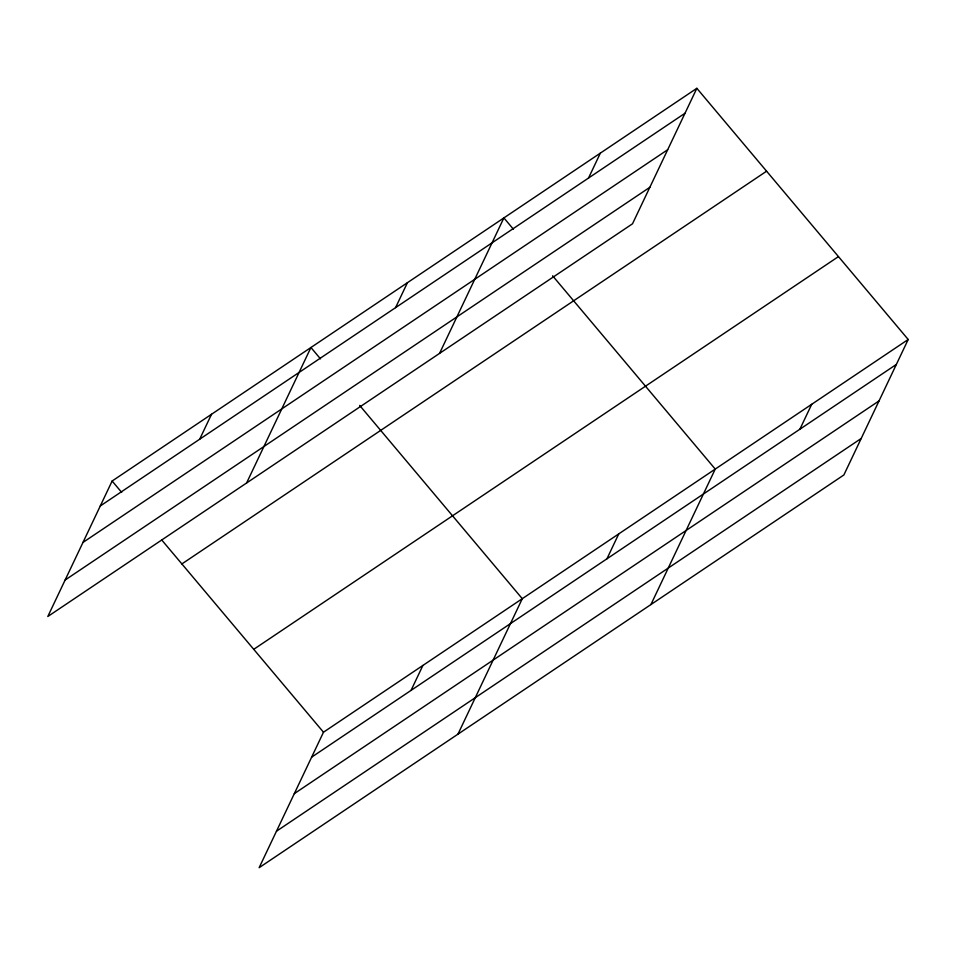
<?xml version="1.0" encoding="UTF-8"?>
<svg xmlns="http://www.w3.org/2000/svg" width="956" height="956" viewBox="0 0 956 956"><rect width="100%" height="100%" fill="white"/><g stroke="black" fill="none" stroke-linecap="round" stroke-linejoin="round"><path stroke-width="1.43" d="M696.852 88.311L112.127 481.035L47.8 616.512L632.514 223.788L696.852 88.311L908.2 339.488L843.873 474.965L259.148 867.69L323.486 732.212L908.2 339.488M199.685 439.21L211.527 414.271M246.6 482.983L310.927 347.506L320.487 358.859M395.569 307.641L407.411 282.713M439.557 353.385L503.884 217.908L513.444 229.261M588.526 178.043L600.368 153.103M411.044 690.387L422.887 665.46M457.96 734.16L522.287 598.695L359.659 405.416M606.929 558.83L618.759 533.89M650.917 604.562L715.243 469.085L552.616 275.818M799.885 429.22L811.716 404.292M100.284 505.975L685.01 113.238M82.969 542.446L667.682 149.722M65.116 580.041L649.841 187.304M181.879 563.932L766.593 171.196M253.734 649.327L838.448 256.602M311.644 757.152L896.358 364.427M294.317 793.635L879.042 400.899M276.475 831.218L861.189 438.481M112.127 481.035L121.687 492.388M161.815 540.08L323.486 732.212"/></g></svg>
